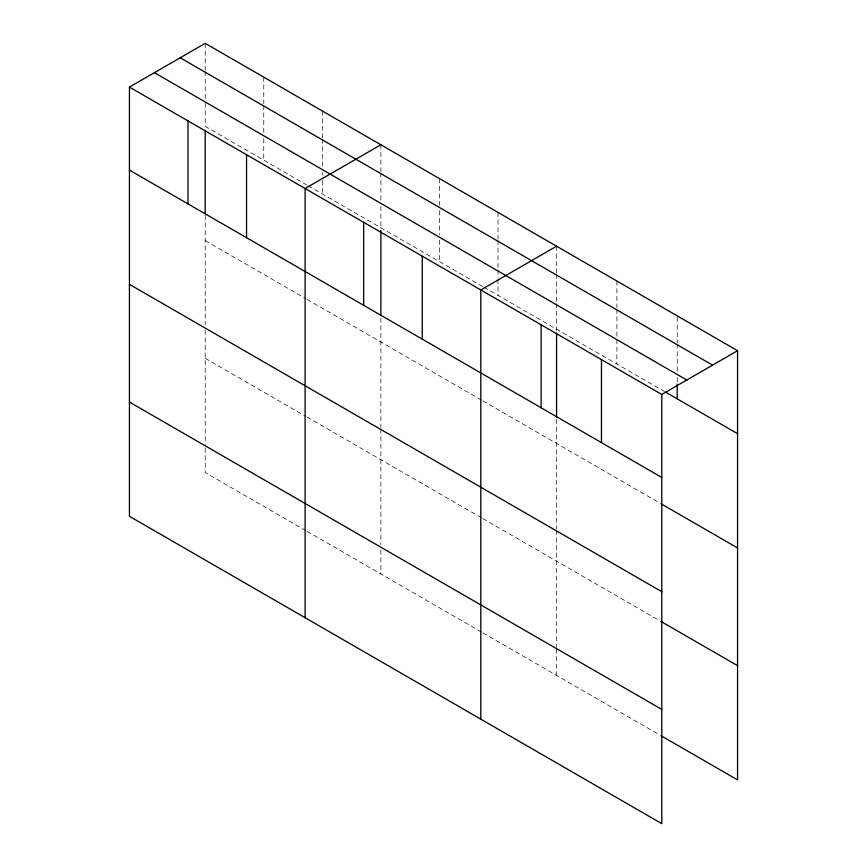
<?xml version="1.0" encoding="UTF-8"?>
<svg xmlns="http://www.w3.org/2000/svg" width="867" height="867" viewBox="0 0 867 867"><rect width="100%" height="100%" fill="white"/><g stroke="black" fill="none" stroke-linecap="round" stroke-linejoin="round"><path stroke-width="0.65" stroke-dasharray="4.33 3.25" d="M307.102 185.17L205.208 126.344L205.208 100.908M308.273 185.841L482.778 286.598M483.949 287.27L664.469 391.494M205.208 240.593L305.932 298.736M307.102 299.418L481.608 400.164M482.778 400.847L659.83 503.066M205.208 358.299L305.932 416.453M307.102 417.125L481.608 517.881M482.778 518.553L659.83 620.772M305.932 530.702L205.208 472.548L205.208 444.652M307.102 531.373L481.608 632.13M482.778 632.802L659.83 735.021M677.235 317.214L677.235 342.649M677.235 343.982L677.235 372.095M677.235 377.448L677.235 384.135M616.903 281.038L616.903 307.807M616.903 309.151L616.903 364.032M556.56 246.206L556.56 272.975M556.56 274.319L556.56 302.42M556.56 303.764L556.56 331.855M556.56 419.53L556.56 529.054M556.56 530.387L556.56 647.508M556.56 648.83L556.56 675.404M498.005 212.393L498.005 239.173M498.005 240.506L498.005 268.618M498.005 269.951L498.005 277.982M498.005 279.326L498.005 295.387M439.439 178.591L439.439 205.36M439.439 210.714L439.439 234.805M439.439 240.159L439.439 261.574M380.884 144.778L380.884 171.547M380.884 172.891L380.884 200.992M380.884 206.357L380.884 227.772M380.884 318.102L380.884 427.626M380.884 428.959L380.884 544.747M380.884 550.057L380.884 573.976M322.329 110.965L322.329 137.745M322.329 139.078L322.329 167.19M322.329 172.544L322.329 175.221M322.329 180.574L322.329 193.959M263.763 77.163L263.763 103.932M263.763 105.265L263.763 133.377M263.763 138.731L263.763 160.146M205.208 43.35L205.208 70.119M205.208 71.462L205.208 99.564M205.208 215.352L205.208 324.854M205.208 330.208L205.208 443.319"/><path stroke-width="1.3" d="M205.208 130.321L205.208 214.019M129.432 87.101L661.792 394.452L661.792 823.65L129.432 516.288L129.432 87.101L205.208 43.35L737.568 350.712L737.568 779.899L660.99 735.693M380.884 144.778L305.108 188.529L305.108 617.716M556.56 246.206L480.795 289.957L480.795 719.144M661.792 394.452L737.568 350.712M180.195 57.786L712.566 365.148M154.434 72.655L686.805 380.017M665.628 392.166L737.568 433.695M129.432 170.084L661.792 477.446M660.99 503.738L737.568 547.944M129.432 284.333L661.792 591.695M660.99 621.444L737.568 665.661M129.432 402.05L661.792 709.401M677.235 384.135L677.235 398.863M601.46 359.621L601.46 442.614M556.56 333.177L556.56 416.875M541.127 324.789L541.127 407.772M422.229 256.144L422.229 339.138M380.884 230.427L380.884 315.447M363.674 222.331L363.674 305.325M246.553 154.716L246.553 237.71M187.987 120.903L187.987 203.897"/></g></svg>
